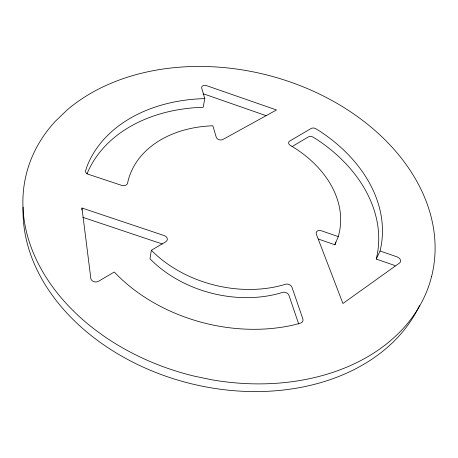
<?xml version="1.0" encoding="UTF-8"?>
<svg xmlns="http://www.w3.org/2000/svg" width="458" height="458" viewBox="0 0 458 458"><rect width="100%" height="100%" fill="white"/><g stroke="black" fill="none" stroke-linecap="round" stroke-linejoin="round"><path stroke-width="0.69" d="M81.85 210.056L81.976 208.024L164.388 235.652A4.597 3.538 9.2 0 1 165.744 241.801L151.34 250.268L149.989 258.804A107.544 79.681 14.3 0 0 280.702 292.983L282.351 292.444A4.626 3.641 21 0 1 289.009 295.479L298.725 324.098M204.812 98.607A152.754 112.525 14.3 0 0 86.997 166.397L85.829 170.01A4.425 3.172 4.4 0 0 88.234 174.258L121.673 185.376A4.414 3.206 6.4 0 0 127.627 183.005L127.879 181.683A108.735 79.824 14.3 0 1 212.856 125.778L216.25 137.24A4.065 2.788 12.6 0 0 218.958 139.644A4.065 2.788 12.6 0 0 222.886 139.49L276.483 109.966L206.627 85.675A3.87 2.513 11.4 0 0 201.68 88.028L204.812 98.607L203.152 107.292A151.071 112.307 14.3 0 0 86.963 173.977M318.27 239.024L334.93 244.784L338.25 236.597A108.735 79.824 14.3 0 0 292.038 146.405L290.624 145.592A4.013 2.714 16.6 0 1 289.651 141.087L311.165 128.463A3.939 2.599 17.4 0 1 316.575 129.213L320.394 131.572A152.754 112.525 14.3 0 1 380.043 251.007L397.08 256.881A4.5 3.229 25.9 0 1 399.662 262.921L342.922 303.488L316.323 234.147A4.408 3.223 20.7 0 1 321.396 230.786L338.25 236.597M395.082 266.035A4.448 3.223 26.1 0 0 393.096 264.89L376.258 259.068L380.043 251.007M291.986 146.652L308.457 136.873A3.899 2.605 17.4 0 1 313.81 137.612L317.594 139.965A151.071 112.307 14.3 0 1 376.258 259.068M82.795 217.292L162.241 243.982M266.087 115.656L204.978 94.348A3.83 2.513 11.4 0 0 203.026 94.05M81.976 208.024L90.827 278.435A4.895 3.904 2.6 0 0 93.77 281.618A4.895 3.904 2.6 0 0 98.636 281.218L114.294 272.023A152.754 112.525 14.3 0 0 294.706 324.722L299.704 323.314A4.826 3.847 23.3 0 0 302.824 318.802L291.998 287.366A4.683 3.653 20.8 0 0 285.26 284.304L283.594 284.842A108.735 79.824 14.3 0 1 151.34 250.268M335.662 242.087A107.544 79.681 14.3 0 1 334.93 244.784M419.505 305.635A206.678 154.558 14.3 0 1 190.339 383.523A206.678 154.558 14.3 0 1 23.1 207.119M431.654 276.283L430.194 281.578A209.008 154.896 14.3 0 1 415.847 312.19L412.515 317.028A209.008 154.896 14.3 0 1 211.441 379.716L194.661 376.236A209.008 154.896 14.3 0 1 103.027 335.514L96.541 330.819A209.008 154.896 14.3 0 1 55.361 121.273L67.183 109.92A209.008 154.896 14.3 0 1 209.415 66.633L215.552 66.937A209.008 154.896 14.3 0 1 385.854 140.675L389.924 144.877A209.008 154.896 14.3 0 1 431.654 276.283"/></g></svg>
